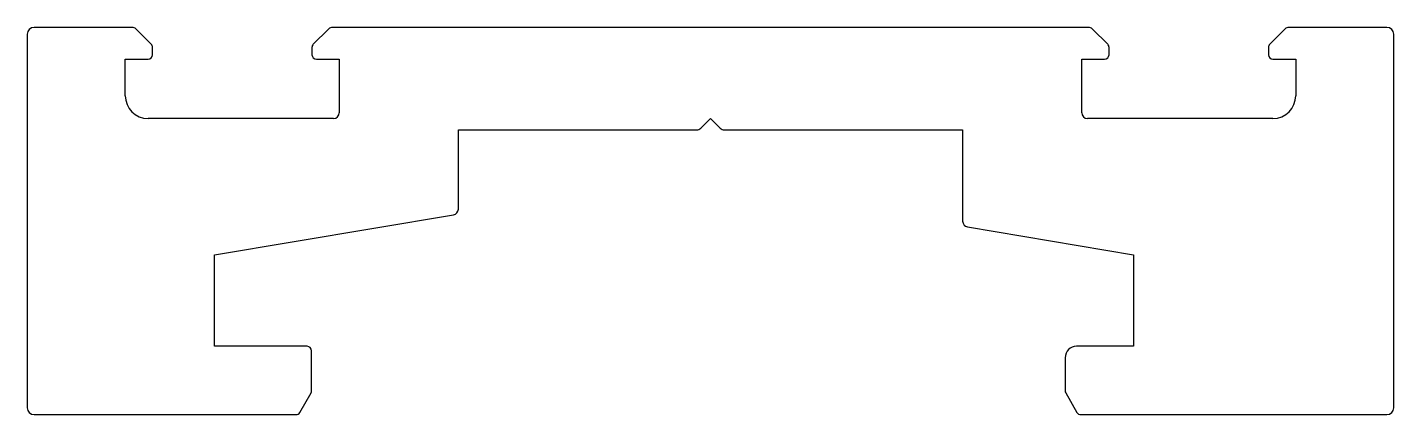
# Model space of a CAD drawing. Extents: x 1181.8 to 1241.8, y 1041.4 to 1058.4.
import ezdxf

# ---------------------------------------------------------------- set-up
doc = ezdxf.new("R2010")
doc.units = 0
doc.layers.add('KES-PROFIL', color=52, linetype='CONTINUOUS')

msp = doc.modelspace()

# ---------------------------------------------------------------- linework, layer by layer
at = {"layer": 'KES-PROFIL', "color": 18}
for p, q in [((1186.4, 1058.412), (1182.104, 1058.412)), ((1228.4, 1058.412), (1195.207, 1058.412)), ((1241.504, 1058.412), (1237.207, 1058.412)), ((1181.804, 1058.112), (1181.804, 1041.712)), ((1187.245, 1057.671), (1186.577, 1058.339)), ((1195.031, 1058.339), (1194.362, 1057.671)), ((1229.245, 1057.671), (1228.577, 1058.339)), ((1237.031, 1058.339), (1236.362, 1057.671)), ((1241.804, 1041.712), (1241.804, 1058.112)), ((1187.304, 1057.212), (1187.304, 1057.529)), ((1194.304, 1057.529), (1194.304, 1057.212)), ((1229.304, 1057.212), (1229.304, 1057.529)), ((1236.304, 1057.529), (1236.304, 1057.212)), ((1186.104, 1057.012), (1187.104, 1057.012)), ((1186.104, 1055.412), (1186.104, 1057.012)), ((1194.504, 1057.012), (1195.504, 1057.012)), ((1195.504, 1057.012), (1195.504, 1054.662)), ((1228.104, 1054.662), (1228.104, 1057.012)), ((1228.104, 1057.012), (1229.104, 1057.012)), ((1236.504, 1057.012), (1237.504, 1057.012)), ((1237.504, 1057.012), (1237.504, 1055.412)), ((1195.254, 1054.412), (1187.104, 1054.412)), ((1211.377, 1053.985), (1211.804, 1054.412)), ((1211.804, 1054.412), (1212.231, 1053.985)), ((1236.504, 1054.412), (1228.354, 1054.412)), ((1200.731, 1050.434), (1200.731, 1053.912)), ((1200.731, 1053.912), (1211.2, 1053.912)), ((1212.407, 1053.912), (1222.877, 1053.912)), ((1222.877, 1053.912), (1222.877, 1049.898)), ((1190.029, 1048.431), (1200.522, 1050.188)), ((1223.086, 1049.652), (1230.377, 1048.431)), ((1190.029, 1044.412), (1190.029, 1048.431)), ((1230.377, 1048.431), (1230.377, 1044.412)), ((1194.089, 1044.412), (1190.029, 1044.412)), ((1194.289, 1042.466), (1194.289, 1044.212)), ((1230.377, 1044.412), (1227.877, 1044.412)), ((1227.377, 1043.912), (1227.377, 1042.466)), ((1193.77, 1041.512), (1194.263, 1042.366)), ((1227.404, 1042.366), (1227.896, 1041.512)), ((1182.104, 1041.412), (1193.597, 1041.412)), ((1228.07, 1041.412), (1241.504, 1041.412))]:
    msp.add_line(p, q, dxfattribs=at)
for centre, radius, start, end in [((1182.104, 1058.112), 0.3, 90, 180), ((1186.4, 1058.162), 0.25, 45, 90), ((1195.207, 1058.162), 0.25, 90, 135), ((1228.4, 1058.162), 0.25, 45, 90), ((1237.207, 1058.162), 0.25, 90, 135), ((1241.504, 1058.112), 0.3, 0, 90), ((1187.104, 1057.212), 0.2, 270, 0), ((1187.104, 1057.529), 0.2, 0, 45), ((1194.504, 1057.529), 0.2, 135, 180), ((1194.504, 1057.212), 0.2, 180, 270), ((1229.104, 1057.212), 0.2, 270, 0), ((1229.104, 1057.529), 0.2, 0, 45), ((1236.504, 1057.529), 0.2, 135, 180), ((1236.504, 1057.212), 0.2, 180, 270), ((1187.104, 1055.412), 1, 180, 270), ((1236.504, 1055.412), 1, 270, 0), ((1195.254, 1054.662), 0.25, 270, 0), ((1228.354, 1054.662), 0.25, 180, 270), ((1211.2, 1054.162), 0.25, 270, 315), ((1212.407, 1054.162), 0.25, 225, 270), ((1200.481, 1050.434), 0.25, 279.50138, 0), ((1223.127, 1049.898), 0.25, 180, 260.49862), ((1194.089, 1044.212), 0.2, 0, 90), ((1227.877, 1043.912), 0.5, 90, 180), ((1194.089, 1042.466), 0.2, 330, 0), ((1227.577, 1042.466), 0.2, 180, 210), ((1182.104, 1041.712), 0.3, 180, 270), ((1241.504, 1041.712), 0.3, 270.00003, 0), ((1193.597, 1041.612), 0.2, 270, 330), ((1228.07, 1041.612), 0.2, 210, 270.00003)]:
    msp.add_arc(centre, radius, start, end, dxfattribs=at)

doc.saveas('drawing.dxf')
